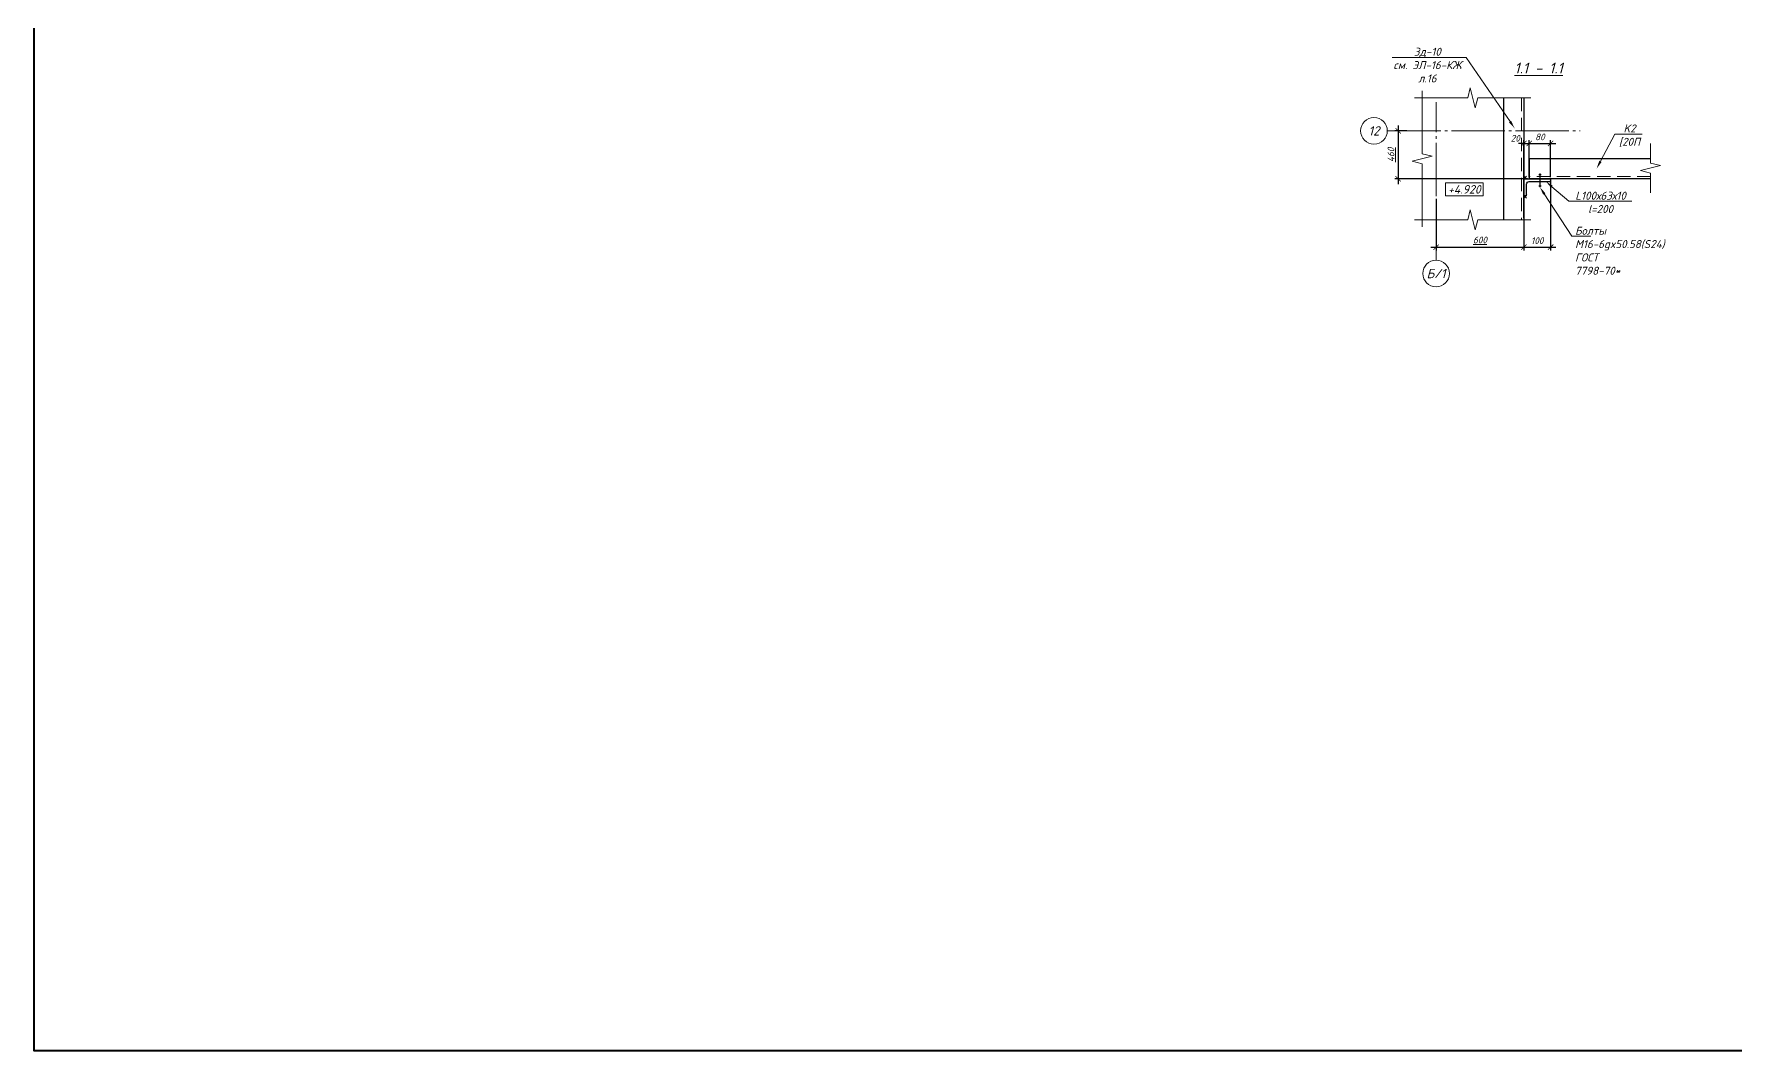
# Model space of a CAD drawing. Header units: millimetres. Extents: x -79646 to 95064, y -231229 to -58107.
# Drawn here: x -70144 to -63765, y -133312 to -129500 of the extents above; entities that cross this region are included whole.
import ezdxf
from ezdxf import colors
from ezdxf.entities.mleader import LeaderData, LeaderLine
from ezdxf.enums import TextEntityAlignment as Align
from ezdxf.math import Vec2, Vec3

# ---------------------------------------------------------------- set-up
doc = ezdxf.new("R2010")
doc.units = ezdxf.units.MM
doc.header["$PDMODE"] = 3
doc.linetypes.add('GOST2.303 5', pattern=[24, 20, -1.5, 1, -1.5])
doc.linetypes.add('HIDDEN', pattern=[0.375, 0.25, -0.125])
doc.layers.get('0').update_dxf_attribs({"lineweight": 5})
doc.layers.get('Defpoints').update_dxf_attribs({"lineweight": 0})
for name, color, linetype, lineweight in [('#Cварка', 96, 'Continuous', 30), ('#Dimensions', 7, 'Continuous', 9), ('#Выноски', 7, 'Continuous', 15), ('#Оси', 7, 'Continuous', 9), ('k_ Металл', 1, 'Continuous', 30), ('k_ Металл_вид', 1, 'Continuous', 18), ('Металл для узлов', 7, 'Continuous', 30)]:
    doc.layers.add(name, color=color, linetype=linetype, lineweight=lineweight)
doc.styles.add('ESKDW', font='eskdw.shx', dxfattribs={"oblique": 15})
doc.styles.add('STEP PR', font='isocpeui.ttf')
doc.dimstyles.new('SPDS', dxfattribs={"dimscale": 50, "dimtxt": 2.5, "dimasz": 2, "dimexe": 1.25, "dimexo": 0.625, "dimtad": 1, "dimdec": 0, "dimrnd": 0.001, "dimtxsty": 'ESKDW', "dimblk": 'ARCHTICK', "dimcen": 2.5, "dimdle": 2, "dimclrd": 256, "dimclre": 256, "dimclrt": 7, "dimadec": 0, "dimazin": 2, "dimtfac": 0.75, "dimtdec": 0, "dimtmove": 1, "dimatfit": 3, "dimfxl": 1, "dimtolj": 1, "dimarcsym": 1})

# ---------------------------------------------------------------- blocks, each defined once
blk = doc.blocks.new('*U296')
at = {"color": 0, "linetype": 'ByBlock', "lineweight": -2}
for p, q in [((6.64, 0), (6.95, 1.25)), ((6.95, 1.25), (7.58, -1.25)), ((6.64, 0), (0, 0)), ((7.58, -1.25), (7.89, 0)), ((14.53, 0), (7.89, 0))]:
    blk.add_line(p, q, dxfattribs=at)
blk = doc.blocks.new('*U299')
at = {"color": 0, "linetype": 'ByBlock', "lineweight": -2}
for p, q in [((6.64, 0), (6.95, 1.25)), ((6.95, 1.25), (7.58, -1.25)), ((6.64, 0), (0, 0)), ((7.58, -1.25), (7.89, 0)), ((14.53, 0), (7.89, 0))]:
    blk.add_line(p, q, dxfattribs=at)
blk = doc.blocks.new('*U260')
at = {"color": 0, "linetype": 'ByBlock', "lineweight": -2}
for p, q in [((-10, 20), (-10, 96.7)), ((0, 100), (-6.7, 100)), ((0, 0), (0, 100)), ((-63, 0), (-63, 6.7)), ((-63, 0), (0, 0)), ((-59.7, 10), (-20, 10))]:
    blk.add_line(p, q, dxfattribs=at)
for centre, radius, start, end in [((-6.7, 96.7), 3.3, 89.04503, 179.97781), ((-59.7, 6.7), 3.3, 90, 180), ((-20, 20), 10, 270, 0)]:
    blk.add_arc(centre, radius, start, end, dxfattribs=at)
blk = doc.blocks.new('A$C11F520AA')
at = {"layer": 'Металл для узлов', "lineweight": 30}
for points in [[(28.9, 5.2), (-22, 5.2)], [(-18.3, 9.3), (-18.3, 1)], [(25, 9.3), (25, 1)]]:
    blk.add_lwpolyline(points, dxfattribs=at)
blk = doc.blocks.new('*U297')
at = {"color": 0, "linetype": 'ByBlock', "lineweight": -2}
for p, q in [((2.45, 0), (2.77, 1.25)), ((2.77, 1.25), (3.39, -1.25)), ((2.45, 0), (0, 0)), ((3.39, -1.25), (3.7, 0)), ((6.16, 0), (3.7, 0))]:
    blk.add_line(p, q, dxfattribs=at)
blk = doc.blocks.new('*U298')
at = {"color": 0, "linetype": 'ByBlock', "lineweight": -2}
for p, q in [((7.86, 0), (8.17, 1.25)), ((8.17, 1.25), (8.8, -1.25)), ((7.86, 0), (0, 0)), ((8.8, -1.25), (9.11, 0)), ((16.97, 0), (9.11, 0))]:
    blk.add_line(p, q, dxfattribs=at)
blk = doc.blocks.new('_ArchTick')
at = {"color": 0, "linetype": 'ByBlock', "const_width": 0.15}
blk.add_lwpolyline([(-0.5, -0.5), (0.5, 0.5)], dxfattribs=at)
blk = doc.blocks.new('*D407')
at = {"layer": '#Dimensions', "lineweight": -2, "transparency": 16777216}
for p, q in [((-64559.6, -129910), (-64579.6, -129910)), ((-64559.6, -130189.6), (-64559.6, -129897.5)), ((-64559.6, -129910), (-64539.6, -129910)), ((-64539.6, -130036.5), (-64539.6, -129897.5)), ((-64539.6, -129910), (-64519.6, -129910))]:
    blk.add_line(p, q, dxfattribs=at)
at = {"layer": 'Defpoints', "color": 0, "lineweight": 0, "transparency": 16777216}
for p in [(-64539.6, -129910), (-64539.6, -130042.7, 0), (-64559.6, -130195.9, 0)]:
    blk.add_point(p, dxfattribs=at)
at = {"layer": '#Dimensions', "lineweight": -2, "transparency": 16777216, "xscale": 20, "yscale": 20, "zscale": 20}
blk.add_blockref('_ArchTick', (-64559.6, -129910), dxfattribs=at)
at = {"layer": '#Dimensions', "lineweight": -2, "transparency": 16777216, "xscale": 20, "yscale": 20, "zscale": 20, "rotation": 180}
blk.add_blockref('_ArchTick', (-64539.6, -129910), dxfattribs=at)
at = {"layer": '#Dimensions', "transparency": 16777216, "insert": (-64591.8, -129890.5), "char_height": 25, "attachment_point": 5, "style": 'STEP PR'}
blk.add_mtext('\\A1;20', dxfattribs=at)
blk = doc.blocks.new('*D408')
at = {"layer": '#Dimensions', "lineweight": -2, "transparency": 16777216}
for p, q in [((-64559.6, -129910), (-64439.6, -129910)), ((-64539.6, -130036.5), (-64539.6, -129897.5)), ((-64459.6, -130036.5), (-64459.6, -129897.5))]:
    blk.add_line(p, q, dxfattribs=at)
at = {"layer": 'Defpoints', "color": 0, "lineweight": 0, "transparency": 16777216}
for p in [(-64459.6, -129910), (-64539.6, -130042.7, 0), (-64459.6, -130042.7, 0)]:
    blk.add_point(p, dxfattribs=at)
at = {"layer": '#Dimensions', "lineweight": -2, "transparency": 16777216, "xscale": 20, "yscale": 20, "zscale": 20, "rotation": 180}
blk.add_blockref('_ArchTick', (-64539.6, -129910), dxfattribs=at)
at = {"layer": '#Dimensions', "lineweight": -2, "transparency": 16777216, "xscale": 20, "yscale": 20, "zscale": 20}
blk.add_blockref('_ArchTick', (-64459.6, -129910), dxfattribs=at)
at = {"layer": '#Dimensions', "transparency": 16777216, "insert": (-64499.6, -129885.5), "char_height": 25, "attachment_point": 5, "style": 'STEP PR'}
blk.add_mtext('\\A1;80', dxfattribs=at)
blk = doc.blocks.new('*D392')
at = {"layer": '#Dimensions', "lineweight": -2, "transparency": 16777216}
for p, q in [((-64459.6, -130049), (-64459.6, -130311.4)), ((-64559.6, -130112), (-64559.6, -130311.4)), ((-64579.6, -130298.9), (-64439.6, -130298.9))]:
    blk.add_line(p, q, dxfattribs=at)
at = {"layer": 'Defpoints', "color": 0, "lineweight": 0, "transparency": 16777216}
for p in [(-64459.6, -130042.7, 0), (-64559.6, -130105.7), (-64459.6, -130298.9)]:
    blk.add_point(p, dxfattribs=at)
at = {"layer": '#Dimensions', "lineweight": -2, "transparency": 16777216, "xscale": 20, "yscale": 20, "zscale": 20, "rotation": 180}
blk.add_blockref('_ArchTick', (-64559.6, -130298.9), dxfattribs=at)
at = {"layer": '#Dimensions', "lineweight": -2, "transparency": 16777216, "xscale": 20, "yscale": 20, "zscale": 20}
blk.add_blockref('_ArchTick', (-64459.6, -130298.9), dxfattribs=at)
at = {"layer": '#Dimensions', "transparency": 16777216, "insert": (-64509.6, -130274.4), "char_height": 25, "attachment_point": 5, "style": 'STEP PR'}
blk.add_mtext('\\A1;100', dxfattribs=at)
blk = doc.blocks.new('*D393')
at = {"layer": '#Dimensions', "lineweight": -2, "transparency": 16777216}
for p, q in [((-64888.8, -130117.7), (-64888.8, -130311.4)), ((-64559.6, -130112), (-64559.6, -130311.4)), ((-64908.8, -130298.9), (-64539.6, -130298.9))]:
    blk.add_line(p, q, dxfattribs=at)
at = {"layer": 'Defpoints', "color": 0, "lineweight": 0, "transparency": 16777216}
for p in [(-64888.8, -130111.4), (-64559.6, -130105.7, 0), (-64559.6, -130298.9)]:
    blk.add_point(p, dxfattribs=at)
at = {"layer": '#Dimensions', "lineweight": -2, "transparency": 16777216, "xscale": 20, "yscale": 20, "zscale": 20, "rotation": 180}
blk.add_blockref('_ArchTick', (-64888.8, -130298.9), dxfattribs=at)
at = {"layer": '#Dimensions', "lineweight": -2, "transparency": 16777216, "xscale": 20, "yscale": 20, "zscale": 20}
blk.add_blockref('_ArchTick', (-64559.6, -130298.9), dxfattribs=at)
at = {"layer": '#Dimensions', "transparency": 16777216, "insert": (-64724.2, -130271.9), "char_height": 25, "attachment_point": 5, "style": 'STEP PR'}
blk.add_mtext('\\A1;\\L600', dxfattribs=at)
blk = doc.blocks.new('*D394')
at = {"layer": '#Dimensions', "lineweight": -2, "transparency": 16777216}
for p, q in [((-64998.3, -129862.8), (-65043.5, -129862.8)), ((-65031, -129842.8), (-65031, -130062.7)), ((-64545.8, -130042.7), (-65043.5, -130042.7))]:
    blk.add_line(p, q, dxfattribs=at)
at = {"layer": 'Defpoints', "color": 0, "lineweight": 0, "transparency": 16777216}
for p in [(-64992.1, -129862.8), (-65031, -130042.7), (-64539.6, -130042.7)]:
    blk.add_point(p, dxfattribs=at)
at = {"layer": '#Dimensions', "lineweight": -2, "transparency": 16777216, "xscale": 20, "yscale": 20, "zscale": 20}
for p, rotation in [((-65031, -129862.8), 90), ((-65031, -130042.7), 270)]:
    blk.add_blockref('_ArchTick', p, dxfattribs=dict(at, rotation=rotation))
at = {"layer": '#Dimensions', "transparency": 16777216, "insert": (-65058, -129952.8), "char_height": 25, "attachment_point": 5, "rotation": 90, "style": 'STEP PR'}
blk.add_mtext('\\A1;\\L460', dxfattribs=at)
blk = doc.blocks.new('*U556')
for p, q in [((-0.5, 0.5), (0.5, -0.5)), ((0.5, 0.5), (-0.5, -0.5))]:
    blk.add_line(p, q)

msp = doc.modelspace()

# ---------------------------------------------------------------- linework, layer by layer
at = {"layer": '#Выноски'}
msp.add_lwpolyline([(-64853.38969, -130058.11763), (-64712.34727, -130058.11763), (-64712.34727, -130106.11763), (-64853.38969, -130106.11763), (-64853.38969, -130058.11763)], dxfattribs=at)
at = {"layer": '#Оси', "linetype": 'GOST2.303 5', "ltscale": 10}
msp.add_lwpolyline([(-64888.81544, -130347.65077), (-64888.81544, -129754.8999)], dxfattribs=at)
at = {"layer": '#Оси', "linetype": 'GOST2.303 5', "ltscale": 10, "elevation": 0}
msp.add_lwpolyline([(-65071.55923, -129862.80376), (-64348.18748, -129862.80376)], dxfattribs=at)
at = {"layer": '#Оси', "linetype": 'Continuous', "ltscale": 50}
for centre in [(-65121.55923, -129862.80376, 0), (-64888.81544, -130397.65077)]:
    msp.add_circle(centre, 50, dxfattribs=at)
at = {"color": 3, "lineweight": 40}
msp.add_lwpolyline([(-70144.33297, -124957.69054), (-52185.29274, -124957.69054), (-52185.29274, -133312.25288), (-70144.33297, -133312.25288)], close=True, dxfattribs=at)
at = {"layer": 'k_ Металл', "elevation": 0}
for points in [[(-64635.55765, -129739.19866), (-64635.55765, -130195.89015)], [(-64559.55765, -129739.19866), (-64559.55765, -130195.89015)]]:
    msp.add_lwpolyline(points, dxfattribs=at)
at = {"layer": 'k_ Металл', "lineweight": 30, "ltscale": 2.5, "elevation": 0}
for points in [[(-64539.55765, -129966.70183), (-64085.62054, -129966.70183)], [(-64539.55765, -129966.70183), (-64539.55765, -130042.70183)], [(-64085.62054, -130042.70183), (-64539.55765, -130042.70183)]]:
    msp.add_lwpolyline(points, dxfattribs=at)
at = {"layer": 'k_ Металл_вид', "linetype": 'HIDDEN', "ltscale": 200, "elevation": 0}
for points in [[(-64568.55765, -129739.19866), (-64568.55765, -130195.89015)], [(-64085.62054, -130034.46419), (-64539.55765, -130034.46419)]]:
    msp.add_lwpolyline(points, dxfattribs=at)

# ---------------------------------------------------------------- block references
at = {"layer": '#Cварка', "xscale": 10, "yscale": 10, "zscale": 10, "rotation": 270}
for p in [(-64554.55765, -130037.70183), (-64554.55765, -130110.70183)]:
    msp.add_blockref('*U556', p, dxfattribs=at)
at = {"xscale": -30, "yscale": -30, "zscale": -30}
for name, p, rotation in [('*U298', (-64940.84957, -129712.94866), 90), ('*U297', (-64085.62054, -130094.75705), 270)]:
    msp.add_blockref(name, p, dxfattribs=dict(at, rotation=rotation))
for name, p in [('*U296', (-64533.30765, -129739.19866)), ('*U299', (-64533.30765, -130195.89015))]:
    msp.add_blockref(name, p, dxfattribs=at)
at = {"layer": 'k_ Металл', "xscale": -1, "rotation": 270}
msp.add_blockref('*U260', (-64559.55765, -130042.70183, 0), dxfattribs=at)
at = {"layer": 'Металл для узлов', "ltscale": 20, "xscale": -1, "rotation": 270}
msp.add_blockref('A$C11F520AA', (-64504.73077, -130052.16419, 0), dxfattribs=at)

# ---------------------------------------------------------------- texts
at = {"layer": '#Dimensions', "style": 'STEP PR'}
msp.add_text('%%u1.1 - 1.1', height=40, dxfattribs=at).set_placement((-64504.45542, -129647.2778), align=Align.CENTER)
at = {"layer": '#Выноски', "style": 'STEP PR'}
msp.add_text('+4.920', height=32, dxfattribs=at).set_placement((-64782.86848, -130082.11763), align=Align.MIDDLE_CENTER)
at = {"layer": '#Оси', "linetype": 'Continuous', "ltscale": 50, "style": 'STEP PR'}
for s, p in [('12', (-65121.55923, -129862.80376, 0)), ('Б/1', (-64888.81544, -130397.65077))]:
    msp.add_text(s, height=35, dxfattribs=at).set_placement(p, align=Align.MIDDLE_CENTER)

# ---------------------------------------------------------------- dimensions: what is measured, and where the dimension line sits
at = {"layer": '#Dimensions'}
dim = msp.add_linear_dim(base=(-65031.04506, -130042.70183, 0), p1=(-64992.06673, -129862.80376, 0), p2=(-64539.55765, -130042.70183, 0), angle=90, text='%%U460', dimstyle='SPDS', override={"dimscale": 10, "dimgap": 1.2, "dimrnd": 5, "dimtxsty": 'STEP PR', "dimblk1": 'ArchTick', "dimblk2": 'ArchTick', "dimsah": 1, "dimclrt": 256}, dxfattribs=at)
dim.commit()
dim.dimension.update_dxf_attribs({"geometry": '*D394', "text_midpoint": (-65058.04506, -129952.75279, 0)})
dim = msp.add_linear_dim(base=(-64539.55765, -129910.03364), p1=(-64559.55765, -130195.89015, 0), p2=(-64539.55765, -130042.70183, 0), dimstyle='SPDS', override={"dimscale": 10, "dimgap": 1.2, "dimrnd": 5, "dimtxsty": 'STEP PR', "dimblk1": 'ArchTick', "dimblk2": 'ArchTick', "dimsah": 1, "dimclrt": 256}, dxfattribs=at)
dim.commit()
dim.dimension.update_dxf_attribs({"geometry": '*D407', "text_midpoint": (-64591.84283, -129914.98022), "dimtype": 160})
for base, p1, picture, middle in [((-64459.55765, -129910.03364), (-64539.55765, -130042.70183, 0), '*D408', (-64499.55765, -129885.53364)), ((-64459.55765, -130298.85592), (-64559.55765, -130105.70183), '*D392', (-64509.55765, -130274.35592))]:
    dim = msp.add_linear_dim(base=base, p1=p1, p2=(-64459.55765, -130042.70183, 0), dimstyle='SPDS', override={"dimscale": 10, "dimgap": 1.2, "dimrnd": 5, "dimtxsty": 'STEP PR', "dimblk1": 'ArchTick', "dimblk2": 'ArchTick', "dimsah": 1, "dimclrt": 256}, dxfattribs=at)
    dim.commit()
    dim.dimension.update_dxf_attribs({"geometry": picture, "text_midpoint": middle})
dim = msp.add_linear_dim(base=(-64559.55765, -130298.85592), p1=(-64888.81544, -130111.43577), p2=(-64559.55765, -130105.70183, 0), text='%%U600', dimstyle='SPDS', override={"dimscale": 10, "dimgap": 1.2, "dimrnd": 5, "dimtxsty": 'STEP PR', "dimblk1": 'ArchTick', "dimblk2": 'ArchTick', "dimsah": 1, "dimclrt": 256}, dxfattribs=at)
dim.commit()
dim.dimension.update_dxf_attribs({"geometry": '*D393', "text_midpoint": (-64724.18654, -130271.85592)})

# ---------------------------------------------------------------- leaders
at = {"layer": '#Выноски'}
ml = msp.add_multileader_mtext('Standard', dxfattribs=at)
ml.set_content('\\A1;Зд-10\\Pcм. ЭЛ-16-КЖ\\Pл.16', color=256, style='STEP PR')
ml.set_leader_properties(color=256, linetype='ByLayer', lineweight=-1)
ml.build(insert=Vec2(0, 0))
ml.multileader.update_dxf_attribs({"text_left_attachment_type": 6, "text_right_attachment_type": 6, "dogleg_length": 0, "arrow_head_size": 30, "scale": 0.1})
ctx = ml.context
ctx.base_point, ctx.scale, ctx.char_height, ctx.arrow_head_size, ctx.landing_gap_size, ctx.plane_origin = Vec3(-65067.11809, -129587.25347), 0.1, 30, 30, 12.5, Vec3(-36396.04161, -154487.31297)
ctx.left_attachment, ctx.right_attachment, ctx.text_align_type = 6, 6, 1
notes = []
notes.append((ctx, [(1, (1, 1, 0), (-64775.82263, -129587.25347), (-1, 0), 0, [(0, [(-64594.61171, -129853.14072)], 0, [])])]))
ctx.mtext.insert, ctx.mtext.rotation, ctx.mtext.defined_height, ctx.mtext.alignment, ctx.mtext.flow_direction = Vec3(-64921.47036, -129551.25347), 6.2831853072, 454.64358, 2, 5
ml = msp.add_multileader_mtext('Standard', dxfattribs=at)
ml.set_content('\\A1;K2\\P[20П', color=256, style='STEP PR')
ml.set_leader_properties(color=256, linetype='ByLayer', lineweight=-1)
ml.build(insert=Vec2(0, 0))
ml.multileader.update_dxf_attribs({"text_left_attachment_type": 6, "text_right_attachment_type": 6, "dogleg_length": 0, "arrow_head_size": 30, "scale": 0.1})
ctx = ml.context
ctx.base_point, ctx.scale, ctx.char_height, ctx.arrow_head_size, ctx.landing_gap_size, ctx.plane_origin = Vec3(-64218.52707, -129874.85122), 0.1, 30, 30, 12.5, Vec3(-35836.88691, -154321.23066)
ctx.left_attachment, ctx.right_attachment, ctx.text_align_type = 6, 6, 1
notes.append((ctx, [(0, (1, 1, 0), (-64218.52707, -129874.85122), (1, 0), 0, [(0, [(-64286.59119, -130003.5772)], 0, [])])]))
ctx.mtext.insert, ctx.mtext.rotation, ctx.mtext.alignment, ctx.mtext.flow_direction = Vec3(-64163.52707, -129838.85122), 6.2831853072, 2, 5
ml = msp.add_multileader_mtext('Standard', dxfattribs=at)
ml.set_content('Болты М16-6gx50.58(S24)\\PГОСТ 7798-70*', color=256, style='STEP PR')
ml.set_leader_properties(color=256, linetype='ByLayer', lineweight=-1)
ml.build(insert=Vec2(0, 0))
ml.multileader.update_dxf_attribs({"text_left_attachment_type": 6, "text_right_attachment_type": 6, "dogleg_length": 0, "arrow_head_size": 30, "scale": 0.1})
ctx = ml.context
ctx.base_point, ctx.scale, ctx.char_height, ctx.arrow_head_size, ctx.landing_gap_size, ctx.plane_origin = Vec3(-64380.37331, -130258.22947), 0.1, 30, 30, 12.5, Vec3(-35958.6405, -153914.58759)
ctx.left_attachment, ctx.right_attachment = 6, 6
notes.append((ctx, [(0, (1, 1, 0), (-64380.37331, -130258.22947), (1, 0), 0, [(1, [(-64499.55781, -130074.17099)], 0, [])])]))
ctx.mtext.insert, ctx.mtext.rotation, ctx.mtext.width, ctx.mtext.defined_height, ctx.mtext.flow_direction = Vec3(-64367.87331, -130222.22947), 6.2831853072, 583.7803223, 174.68662, 5
ml = msp.add_multileader_mtext('Standard', dxfattribs=at)
ml.set_content('\\A1;L100х63х10\\Pl=200', color=256, style='STEP PR')
ml.set_leader_properties(color=256, linetype='ByLayer', lineweight=-1)
ml.build(insert=Vec2(0, 0))
ml.multileader.update_dxf_attribs({"text_left_attachment_type": 6, "text_right_attachment_type": 6, "dogleg_length": 0, "arrow_head_size": 30, "scale": 0.1})
ctx = ml.context
ctx.base_point, ctx.scale, ctx.char_height, ctx.arrow_head_size, ctx.landing_gap_size, ctx.plane_origin = Vec3(-64391.27077, -130126.90238), 0.1, 30, 30, 12.5, Vec3(-35414.46181, -154444.14731)
ctx.left_attachment, ctx.right_attachment, ctx.text_align_type = 6, 6, 1
notes.append((ctx, [(0, (1, 1, 0), (-64391.27077, -130126.90238), (1, 0), 0, [(0, [(-64476.99887, -130052.70183)], 0, [])])]))
ctx.mtext.insert, ctx.mtext.rotation, ctx.mtext.alignment, ctx.mtext.flow_direction = Vec3(-64272.24804, -130090.90238), 6.2831853072, 2, 5
for ctx, leaders in notes:
    for number, flags, end, landing, length, lines in leaders:
        leader = LeaderData()
        leader.index, (leader.has_last_leader_line, leader.has_dogleg_vector, leader.attachment_direction) = number, flags
        leader.last_leader_point, leader.dogleg_vector, leader.dogleg_length = Vec3(end), Vec3(landing), length
        for number, points, colour, breaks in lines:
            line = LeaderLine()
            line.index, line.vertices, line.color, line.breaks = number, Vec3.list(points), colors.encode_raw_color(colour), breaks
            leader.lines.append(line)
        ctx.leaders.append(leader)

doc.saveas('drawing.dxf')
